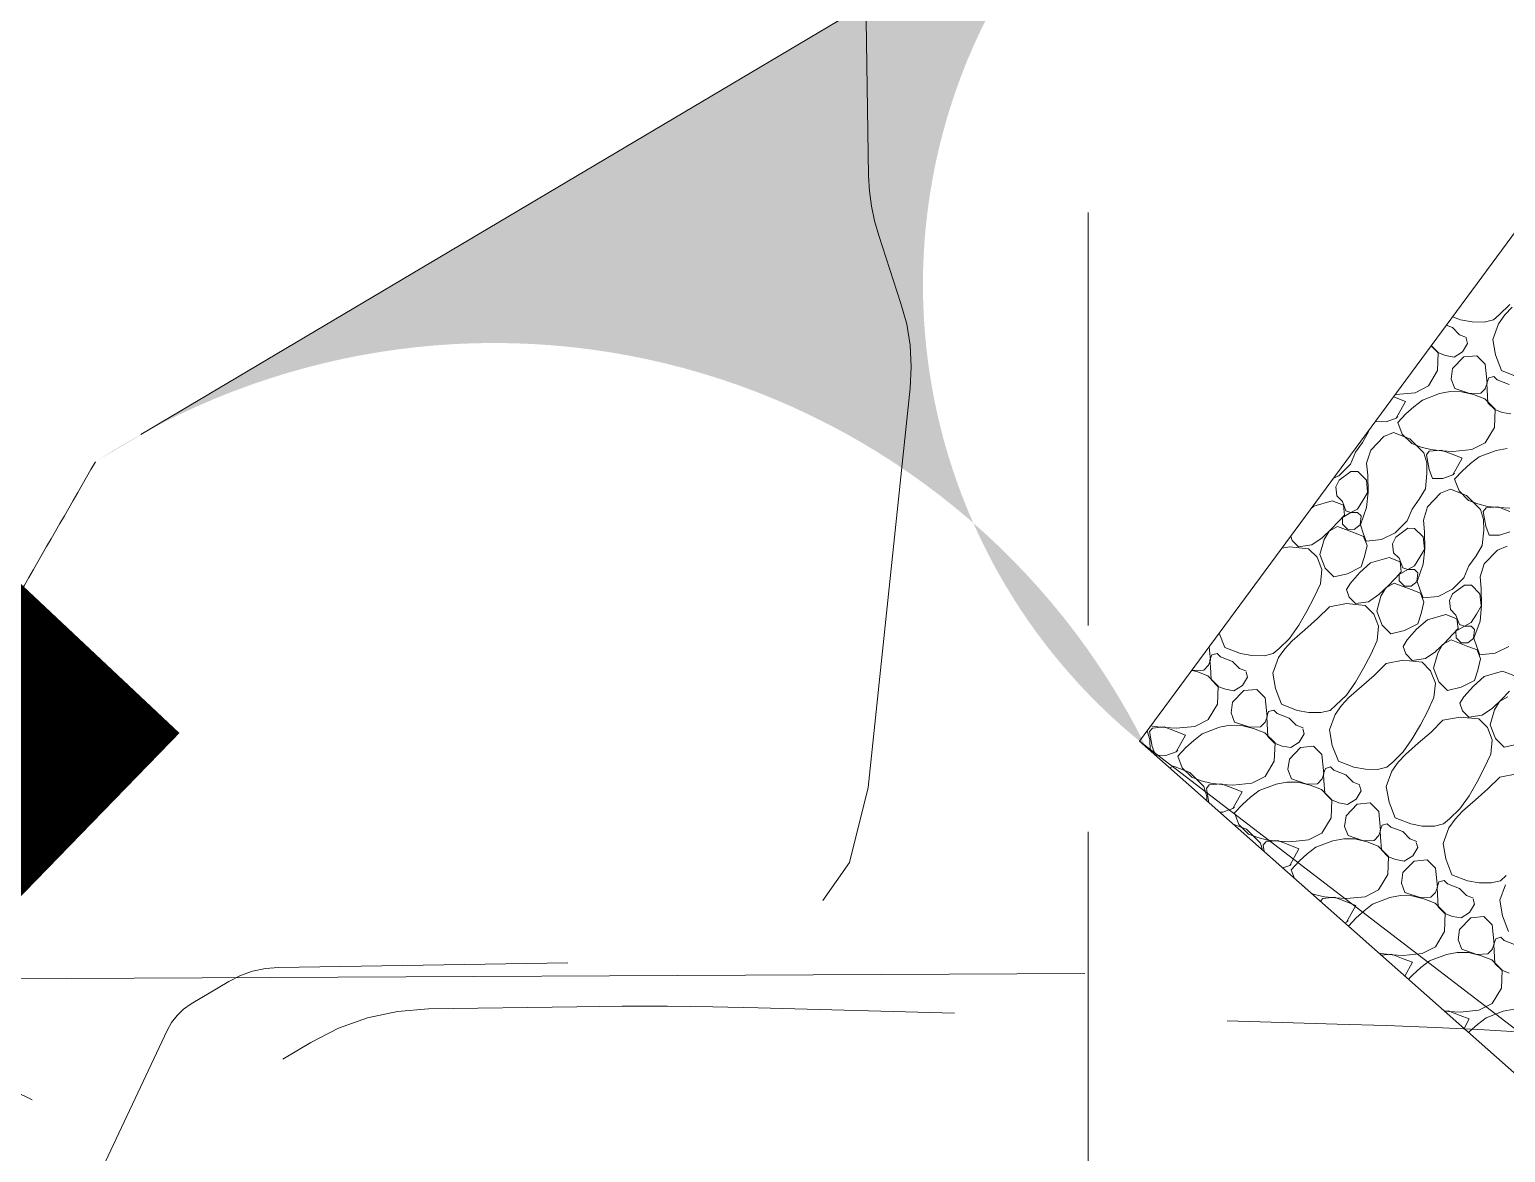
# Model space of a CAD drawing. Header units: feet. Extents: x 47819 to 50150, y 49272 to 50730.
# Drawn here: x 49363.18 to 49392.69, y 50487.07 to 50509.52 of the extents above; entities that cross this region are included whole.
import ezdxf

# ---------------------------------------------------------------- set-up
doc = ezdxf.new("R2010")
doc.units = ezdxf.units.FT
doc.header["$MEASUREMENT"] = 0
for name, pattern in [('DGN Style 3', [19.099317, 13.64237, -5.456948]), ('HIDDEN', [0.375, 0.25, -0.125]), ('R W Line', [250, 200, -10, 10, -10, 10, -10])]:
    doc.linetypes.add(name, pattern=pattern)
doc.layers.add('GRID', color=254, linetype='HIDDEN')
doc.layers.add('SILT FENCE', color=200, linetype='Continuous')
for name, color, linetype, lineweight in [('Level 13', 1, 'Continuous', 0), ('Level 21', 1, 'Continuous', 0), ('Level 22', 1, 'Continuous', 0), ('Level 30', 1, 'Continuous', 0), ('Level 4', 1, 'Continuous', 0)]:
    doc.layers.add(name, color=color, linetype=linetype, lineweight=lineweight)

msp = doc.modelspace()

# ---------------------------------------------------------------- hatches: boundary and pattern name
at = {"layer": 'Level 30', "linetype": 'Continuous', "lineweight": 0}
for points in [[(49417.717, 50518.324, 0.448698), (49406.754, 50499.248, 0.448688), (49388.759, 50514.462), (49392.728, 50515.525), (49396.139, 50515.86), (49402.065, 50516.028), (49403.743, 50515.86), (49410.396, 50516.476), (49414.645, 50517.315)], [(49384.51, 50512.763, 0.448705), (49385.491, 50495.2, 0.448688), (49364.499, 50500.877)]]:
    msp.add_hatch(color=5, dxfattribs=at).paths.add_polyline_path(points)

# ---------------------------------------------------------------- linework, layer by layer
at = {"layer": 'GRID', "color": 252, "linetype": 'HIDDEN', "lineweight": 0, "ltscale": 33}
msp.add_line((49384.342, 50691.483), (49384.342, 49418.723), dxfattribs=at)
at = {"layer": 'Level 13', "color": 7, "linetype": 'Continuous', "lineweight": 0}
for radius, end in [(1453.5, 279.066818), (1454, 279.066565)]:
    msp.add_arc((49377.126, 51925.636), radius, 270.285703, end, dxfattribs=at)
at = {"layer": 'Level 21', "color": 35, "linetype": 'DGN Style 3', "lineweight": 0, "flags": 128}
msp.add_lwpolyline([(49319.523, 50481.108), (49320.845, 50481.092), (49322.223, 50481.089), (49323.601, 50481.1), (49349.371, 50481.431), (49350.021, 50481.528), (49350.379, 50481.798), (49350.447, 50482.242), (49350.223, 50482.86), (49349.016, 50485.16), (49348.758, 50485.653), (49348.502, 50486.148), (49348.248, 50486.643), (49347.996, 50487.139), (49347.165, 50488.783), (49347.009, 50489.14), (49346.9, 50489.509), (49346.835, 50489.887), (49346.817, 50490.277), (49346.902, 50498.509), (49347.082, 50499.904), (49347.584, 50500.563), (49348.408, 50500.485), (49349.555, 50499.669), (49360.38, 50489.874), (49360.799, 50489.52), (49361.24, 50489.197), (49361.701, 50488.905), (49362.184, 50488.645), (49363.796, 50487.845), (49364.078, 50487.651), (49364.232, 50487.413), (49364.259, 50487.13), (49364.158, 50486.804), (49363.412, 50485.22), (49363.396, 50485.177), (49363.387, 50485.133), (49363.386, 50485.088), (49363.393, 50485.042), (49363.428, 50484.891), (49363.436, 50484.86), (49363.448, 50484.829), (49363.462, 50484.799), (49363.478, 50484.771), (49365.544, 50481.527), (49365.692, 50481.327), (49365.865, 50481.156), (49366.063, 50481.014), (49366.285, 50480.901), (49367.049, 50480.578), (49367.215, 50480.517), (49367.384, 50480.47), (49367.556, 50480.438), (49367.732, 50480.42), (49381.884, 50479.628), (49383.734, 50479.557), (49385.583, 50479.553), (49387.431, 50479.616), (49389.278, 50479.744), (49396.547, 50480.381), (49397.213, 50480.469), (49397.863, 50480.616), (49398.497, 50480.822), (49399.115, 50481.085), (49401.331, 50482.151), (49401.642, 50482.258), (49401.947, 50482.278), (49402.244, 50482.21), (49402.534, 50482.054), (49403.471, 50481.4), (49403.677, 50481.277), (49403.894, 50481.187), (49404.122, 50481.131), (49404.361, 50481.108), (49405.341, 50481.083), (49405.551, 50481.078), (49405.761, 50481.074), (49405.971, 50481.071), (49406.181, 50481.069), (49408.248, 50481.055), (49408.69, 50481.052), (49409.133, 50481.048), (49409.576, 50481.044), (49410.019, 50481.039), (49419.801, 50480.928), (49420.024, 50480.943), (49420.236, 50480.992), (49420.438, 50481.076), (49420.628, 50481.194), (49421.302, 50481.687), (49421.398, 50481.752), (49421.498, 50481.812), (49421.602, 50481.864), (49421.709, 50481.91), (49422.065, 50482.048), (49422.124, 50482.068), (49422.147, 50482.067), (49422.135, 50482.047), (49422.088, 50482.007), (49421.822, 50481.8), (49421.771, 50481.753), (49421.734, 50481.698), (49421.709, 50481.636), (49421.698, 50481.568), (49421.638, 50480.622), (49421.651, 50480.449), (49421.718, 50480.334), (49421.839, 50480.279), (49422.012, 50480.282), (49427.703, 50481.199), (49427.782, 50481.205), (49427.857, 50481.196), (49427.929, 50481.172), (49427.998, 50481.133), (49428.217, 50480.982), (49428.265, 50480.954), (49428.315, 50480.935), (49428.368, 50480.925), (49428.424, 50480.923), (49435.925, 50481.319), (49436.853, 50481.408), (49437.763, 50481.577), (49438.654, 50481.825), (49439.527, 50482.153), (49443.227, 50483.73), (49443.38, 50483.771), (49443.512, 50483.754), (49443.621, 50483.679), (49443.709, 50483.546), (49443.958, 50483.017), (49444.02, 50482.923), (49444.098, 50482.868), (49444.192, 50482.851), (49444.302, 50482.872), (49446.992, 50483.804), (49447.573, 50483.98), (49448.162, 50484.111), (49448.759, 50484.195), (49449.365, 50484.234), (49452.291, 50484.307), (49452.917, 50484.327), (49453.543, 50484.357), (49454.169, 50484.396), (49454.794, 50484.444), (49459.185, 50484.813), (49459.797, 50484.874), (49460.407, 50484.951), (49461.015, 50485.046), (49461.62, 50485.159), (49463.593, 50485.555), (49464.013, 50485.65), (49464.427, 50485.764), (49464.835, 50485.899), (49465.236, 50486.053), (49467.444, 50486.963), (49467.819, 50487.184), (49467.997, 50487.458), (49467.979, 50487.784), (49467.764, 50488.163), (49466.233, 50490.144), (49466.144, 50490.24), (49466.042, 50490.313), (49465.927, 50490.365), (49465.799, 50490.394), (49465.361, 50490.452), (49465.288, 50490.471), (49465.256, 50490.502), (49465.265, 50490.546), (49465.315, 50490.603), (49477.59, 50501.508), (49478.383, 50502.241), (49479.147, 50503.004), (49479.88, 50503.795), (49480.582, 50504.616), (49482.828, 50507.345), (49483.339, 50507.826), (49483.908, 50508.099), (49484.536, 50508.163), (49485.222, 50508.02), (49498.878, 50503.296), (49499.558, 50503.125), (49500.232, 50503.086), (49500.901, 50503.179), (49501.565, 50503.402), (49503.726, 50504.347), (49504.194, 50504.528), (49504.673, 50504.663), (49505.162, 50504.754), (49505.662, 50504.8), (49528.109, 50505.854), (49529.05, 50506.034), (49529.704, 50506.473), (49530.069, 50507.17), (49530.145, 50508.126), (49529.924, 50511.67), (49529.901, 50512.428), (49529.926, 50513.183), (49530.001, 50513.934), (49530.125, 50514.682), (49530.631, 50517.237), (49530.709, 50517.784), (49530.727, 50518.33), (49530.685, 50518.874), (49530.583, 50519.417), (49529.632, 50523.319), (49529.416, 50524.151), (49529.173, 50524.975), (49528.905, 50525.791), (49528.61, 50526.599), (49523.154, 50540.878)], dxfattribs=at)
at = {"layer": 'Level 22', "color": 35, "linetype": 'DGN Style 3', "lineweight": 0, "flags": 128}
for points in [[(49380.157, 50505.4), (49380.603, 50504.045), (49380.717, 50503.628), (49380.786, 50503.206), (49380.808, 50502.779), (49380.786, 50502.348), (49379.946, 50494.368), (49379.574, 50492.869), (49378.817, 50491.79), (49377.675, 50491.132), (49376.148, 50490.895), (49368.158, 50490.773), (49367.896, 50490.752), (49367.642, 50490.698), (49367.398, 50490.611), (49367.164, 50490.49), (49366.413, 50490.042), (49366.262, 50489.936), (49366.132, 50489.813), (49366.021, 50489.671), (49365.931, 50489.51), (49364.399, 50486.259), (49364.336, 50486.093), (49364.303, 50485.924), (49364.3, 50485.751), (49364.326, 50485.576), (49364.458, 50484.998), (49364.492, 50484.876), (49364.535, 50484.758), (49364.588, 50484.645), (49364.652, 50484.536), (49365.357, 50483.428), (49365.522, 50483.206), (49365.714, 50483.017), (49365.933, 50482.859), (49366.179, 50482.734), (49368.07, 50481.935), (49368.48, 50481.782), (49368.898, 50481.666), (49369.325, 50481.586), (49369.76, 50481.543), (49375.55, 50481.219), (49376.79, 50481.172), (49378.029, 50481.169), (49379.268, 50481.211), (49380.506, 50481.297), (49398.814, 50482.901), (49399.041, 50482.931), (49399.262, 50482.981), (49399.477, 50483.051), (49399.687, 50483.14), (49400.364, 50483.466), (49400.508, 50483.516), (49400.648, 50483.525), (49400.785, 50483.493), (49400.919, 50483.421), (49403.161, 50481.857), (49403.574, 50481.609), (49404.01, 50481.429), (49404.468, 50481.316), (49404.948, 50481.27), (49406.551, 50481.229), (49406.895, 50481.221), (49407.239, 50481.215), (49407.582, 50481.21), (49407.926, 50481.207), (49411.535, 50481.182), (49412.308, 50481.176), (49413.082, 50481.169), (49413.855, 50481.162), (49414.628, 50481.154), (49419.372, 50481.1), (49419.76, 50481.126), (49420.129, 50481.211), (49420.478, 50481.356), (49420.809, 50481.561), (49421.978, 50482.416), (49422.145, 50482.53), (49422.318, 50482.633), (49422.498, 50482.723), (49422.684, 50482.803), (49423.302, 50483.043), (49423.403, 50483.077), (49423.444, 50483.077), (49423.424, 50483.041), (49423.342, 50482.972), (49422.88, 50482.613), (49422.792, 50482.531), (49422.727, 50482.436), (49422.685, 50482.329), (49422.666, 50482.21), (49422.634, 50481.717), (49422.641, 50481.627), (49422.676, 50481.567), (49422.739, 50481.538), (49422.829, 50481.54), (49430.765, 50482.82), (49431.001, 50482.862), (49431.236, 50482.912), (49431.469, 50482.971), (49431.7, 50483.037), (49432.451, 50483.266), (49432.61, 50483.32), (49432.764, 50483.383), (49432.915, 50483.455), (49433.062, 50483.537), (49438.867, 50487.002), (49439.214, 50487.201), (49439.567, 50487.388), (49439.926, 50487.563), (49440.291, 50487.726), (49441.493, 50488.238), (49441.734, 50488.303), (49441.94, 50488.276), (49442.111, 50488.159), (49442.248, 50487.951), (49442.823, 50486.731), (49442.965, 50486.513), (49443.145, 50486.385), (49443.362, 50486.347), (49443.616, 50486.397), (49446.944, 50487.549), (49447.379, 50487.669), (49447.818, 50487.728), (49448.261, 50487.727), (49448.708, 50487.665), (49450.175, 50487.365), (49450.433, 50487.345), (49450.578, 50487.414), (49450.611, 50487.572), (49450.532, 50487.818), (49449.85, 50489.28), (49449.679, 50489.557), (49449.458, 50489.763), (49449.188, 50489.896), (49448.868, 50489.958), (49446.054, 50490.166), (49445.598, 50490.232), (49445.433, 50490.341), (49445.56, 50490.492), (49445.979, 50490.686), (49451.465, 50492.776), (49452.595, 50493.288), (49453.633, 50493.929), (49454.581, 50494.698), (49455.436, 50495.596), (49461.779, 50503.13), (49462.38, 50504.096), (49462.5, 50504.995), (49462.139, 50505.828), (49461.296, 50506.593), (49457.759, 50508.984), (49457.078, 50509.545), (49456.551, 50510.204), (49456.179, 50510.961), (49455.96, 50511.816), (49455.406, 50515.356), (49455.369, 50516.089), (49455.497, 50516.768), (49455.789, 50517.395), (49456.245, 50517.97), (49463.167, 50525.017), (49463.401, 50525.261), (49463.628, 50525.511), (49463.85, 50525.767), (49464.065, 50526.028), (49464.757, 50526.891), (49464.88, 50527.081), (49464.951, 50527.283), (49464.971, 50527.496), (49464.94, 50527.72), (49464.066, 50531.247), (49463.995, 50531.939), (49464.154, 50532.505), (49464.545, 50532.943), (49465.168, 50533.255), (49470.299, 50534.981), (49471.347, 50535.422), (49472.289, 50536.005), (49473.127, 50536.731), (49473.859, 50537.6), (49478.833, 50544.472), (49479.95, 50545.895), (49481.167, 50547.217), (49482.484, 50548.439), (49483.903, 50549.561), (49496.291, 50558.598), (49496.355, 50558.645), (49496.419, 50558.693), (49496.482, 50558.742), (49496.545, 50558.791), (49496.767, 50558.968), (49496.802, 50558.995), (49496.838, 50559.02), (49496.874, 50559.044), (49496.912, 50559.066), (49497.036, 50559.137), (49497.062, 50559.152), (49497.089, 50559.167), (49497.116, 50559.182), (49497.143, 50559.197), (49511.718, 50567.207), (49512.467, 50567.564), (49513.242, 50567.825), (49514.043, 50567.991), (49514.869, 50568.062), (49517.612, 50568.138), (49518.2, 50568.155), (49518.788, 50568.173), (49519.375, 50568.193), (49519.963, 50568.215), (49537.855, 50568.897), (49539.674, 50569.229), (49540.94, 50570.064), (49541.652, 50571.403), (49541.811, 50573.245), (49541.425, 50580.087), (49541.169, 50581.38), (49540.568, 50582.329), (49539.621, 50582.932), (49538.328, 50583.191), (49509.482, 50584.886), (49508.265, 50584.805), (49507.238, 50584.407), (49506.399, 50583.692), (49505.75, 50582.66), (49503.937, 50578.772), (49503.491, 50578.088), (49502.931, 50577.703), (49502.257, 50577.616), (49501.469, 50577.828), (49496.117, 50580.112), (49494.968, 50580.483), (49493.817, 50580.617), (49492.663, 50580.513), (49491.505, 50580.171), (49485.024, 50577.598), (49485, 50577.588), (49484.976, 50577.579), (49484.952, 50577.57), (49484.928, 50577.56), (49484.85, 50577.53), (49484.834, 50577.523), (49484.82, 50577.513), (49484.808, 50577.501), (49484.798, 50577.487), (49483.668, 50575.568), (49483.478, 50575.153), (49483.39, 50574.728), (49483.405, 50574.295), (49483.522, 50573.854), (49487.771, 50562.643), (49488.209, 50560.674), (49487.891, 50559.081), (49486.816, 50557.862), (49484.984, 50557.019), (49477.763, 50554.877), (49476.277, 50554.322), (49474.914, 50553.577), (49473.675, 50552.642), (49472.558, 50551.515), (49467.168, 50545.274), (49466.323, 50544.238), (49465.541, 50543.158), (49464.822, 50542.036), (49464.165, 50540.872), (49461.374, 50535.574), (49461.312, 50535.454), (49461.25, 50535.335), (49461.189, 50535.215), (49461.129, 50535.095), (49460.933, 50534.701), (49460.89, 50534.617), (49460.846, 50534.534), (49460.801, 50534.451), (49460.755, 50534.369), (49454.511, 50523.481), (49454.247, 50522.998), (49454.004, 50522.504), (49453.782, 50522.001), (49453.58, 50521.489), (49452.957, 50519.798), (49452.83, 50519.433), (49452.716, 50519.066), (49452.614, 50518.694), (49452.525, 50518.319), (49450.924, 50511.028), (49450.872, 50510.802), (49450.817, 50510.577), (49450.758, 50510.353), (49450.696, 50510.13), (49450.486, 50509.403), (49450.436, 50509.249), (49450.377, 50509.099), (49450.309, 50508.954), (49450.231, 50508.812), (49446.553, 50502.574), (49446.455, 50502.434), (49446.34, 50502.314), (49446.208, 50502.213), (49446.057, 50502.133), (49445.537, 50501.902), (49445.428, 50501.849), (49445.323, 50501.789), (49445.223, 50501.721), (49445.128, 50501.646), (49444.518, 50501.132), (49444.389, 50501.02), (49444.261, 50500.907), (49444.136, 50500.791), (49444.012, 50500.672), (49440.656, 50497.392), (49439.924, 50496.706), (49439.165, 50496.051), (49438.379, 50495.429), (49437.567, 50494.838), (49432.949, 50491.626), (49432.922, 50491.608), (49432.894, 50491.589), (49432.867, 50491.57), (49432.839, 50491.552), (49432.747, 50491.492), (49432.727, 50491.481), (49432.706, 50491.472), (49432.685, 50491.466), (49432.662, 50491.463), (49432.128, 50491.415), (49432.013, 50491.409), (49431.9, 50491.41), (49431.786, 50491.42), (49431.673, 50491.437), (49419.736, 50493.694), (49418.61, 50493.884), (49417.478, 50494.027), (49416.342, 50494.123), (49415.201, 50494.174), (49410.189, 50494.294), (49410.037, 50494.316), (49409.908, 50494.372), (49409.801, 50494.464), (49409.716, 50494.592), (49409.475, 50495.065), (49409.424, 50495.167), (49409.376, 50495.27), (49409.329, 50495.374), (49409.285, 50495.478), (49407.635, 50499.501), (49407.244, 50500.34), (49406.781, 50501.13), (49406.244, 50501.873), (49405.634, 50502.568), (49404.115, 50504.144)], [(49397.262, 50513.938), (49395.577, 50516.711), (49394.777, 50517.682), (49393.906, 50518.082), (49392.963, 50517.909), (49391.948, 50517.165), (49388.517, 50513.8), (49387.753, 50513.215), (49386.933, 50512.902), (49386.056, 50512.862), (49385.123, 50513.094), (49381.411, 50514.515), (49380.717, 50514.675), (49380.225, 50514.546), (49379.935, 50514.128), (49379.847, 50513.421), (49379.956, 50506.591), (49379.972, 50506.288), (49380.011, 50505.988), (49380.073, 50505.692), (49380.157, 50505.4)], [(49450.562, 50507.022), (49450.081, 50504.906), (49450.048, 50504.763), (49450.013, 50504.622), (49449.976, 50504.48), (49449.937, 50504.339), (49449.807, 50503.88), (49449.775, 50503.784), (49449.734, 50503.692), (49449.684, 50503.605), (49449.625, 50503.522), (49448.75, 50502.398), (49448.559, 50502.16), (49448.36, 50501.929), (49448.154, 50501.705), (49447.941, 50501.487), (49446.797, 50500.359), (49446.546, 50500.124), (49446.283, 50499.905), (49446.009, 50499.7), (49445.723, 50499.51), (49440.375, 50496.171), (49439.793, 50495.802), (49439.215, 50495.426), (49438.642, 50495.043), (49438.074, 50494.653), (49436.226, 50493.368), (49435.828, 50493.093), (49435.429, 50492.822), (49435.029, 50492.554), (49434.626, 50492.289), (49431.957, 50490.544), (49431.372, 50490.21), (49430.759, 50489.953), (49430.12, 50489.775), (49429.453, 50489.676), (49425.152, 50489.293), (49424.232, 50489.198), (49423.315, 50489.079), (49422.402, 50488.936), (49421.493, 50488.767), (49416.626, 50487.799), (49416.599, 50487.793), (49416.572, 50487.787), (49416.545, 50487.78), (49416.518, 50487.773), (49416.431, 50487.747), (49416.412, 50487.743), (49416.393, 50487.739), (49416.374, 50487.737), (49416.355, 50487.736), (49416.283, 50487.735), (49416.267, 50487.735), (49416.252, 50487.735), (49416.237, 50487.736), (49416.221, 50487.738), (49415.946, 50487.778), (49415.887, 50487.786), (49415.828, 50487.792), (49415.768, 50487.797), (49415.709, 50487.801), (49402.452, 50488.539), (49401.99, 50488.572), (49401.53, 50488.62), (49401.071, 50488.681), (49400.614, 50488.758), (49399.125, 50489.03), (49398.805, 50489.083), (49398.485, 50489.127), (49398.162, 50489.161), (49397.839, 50489.186), (49393.253, 50489.466), (49392.27, 50489.522), (49391.287, 50489.57), (49390.304, 50489.609), (49389.32, 50489.641), (49377.746, 50489.965), (49376.84, 50489.986), (49375.934, 50489.996), (49375.028, 50489.997), (49374.121, 50489.988), (49371.16, 50489.943), (49370.537, 50489.893), (49369.936, 50489.765), (49369.358, 50489.558), (49368.802, 50489.272), (49365.481, 50487.289), (49365.416, 50487.244), (49365.361, 50487.191), (49365.314, 50487.131), (49365.275, 50487.062), (49365.164, 50486.827), (49365.145, 50486.775), (49365.135, 50486.723), (49365.134, 50486.671), (49365.142, 50486.617)]]:
    msp.add_lwpolyline(points, dxfattribs=at)
at = {"layer": 'Level 30', "color": 5, "linetype": 'Continuous', "lineweight": 0}
for p, q in [((49365.41, 50501.422), (49382.746, 50511.71)), ((49384.281, 50490.653), (49085.183, 50489.162))]:
    msp.add_line(p, q, dxfattribs=at)
at = {"layer": 'Level 30', "color": 1, "linetype": 'Continuous', "lineweight": 0}
for p, q in [((49394.181, 50507.24), (49385.373, 50495.295)), ((49392.771, 50504.019), (49392.562, 50503.818)), ((49391.788, 50503.714), (49391.627, 50503.776)), ((49392.018, 50503.673), (49391.788, 50503.714)), ((49392.446, 50503.714), (49392.262, 50503.67)), ((49392.562, 50503.817), (49392.446, 50503.714)), ((49392.547, 50503.634), (49392.673, 50503.813)), ((49392.673, 50503.813), (49392.82, 50503.969)), ((49391.503, 50503.608), (49391.628, 50503.56)), ((49391.628, 50503.56), (49391.771, 50503.416)), ((49391.771, 50503.416), (49391.908, 50503.364)), ((49392.262, 50503.67), (49392.018, 50503.673)), ((49392.433, 50503.325), (49392.547, 50503.634)), ((49391.203, 50503.195), (49391.202, 50503.2)), ((49391.338, 50503.06), (49391.203, 50503.195)), ((49391.204, 50503.203), (49391.344, 50503.064)), ((49391.93, 50503.243), (49391.829, 50503.077)), ((49391.9, 50503.346), (49391.93, 50503.243)), ((49392.489, 50503.014), (49392.433, 50503.325)), ((49391.344, 50503.064), (49391.33, 50502.702)), ((49391.489, 50503.001), (49391.338, 50503.06)), ((49391.659, 50502.971), (49391.489, 50503.001)), ((49391.631, 50502.741), (49391.855, 50502.973)), ((49391.829, 50503.077), (49391.659, 50502.971)), ((49391.855, 50502.973), (49392.115, 50502.999)), ((49392.115, 50502.999), (49392.283, 50502.831)), ((49392.283, 50502.831), (49392.322, 50502.448)), ((49392.61, 50502.7), (49392.489, 50503.014)), ((49391.33, 50502.702), (49391.146, 50502.395)), ((49391.602, 50502.53), (49391.631, 50502.741)), ((49391.672, 50502.346), (49391.602, 50502.53)), ((49392.314, 50502.448), (49392.352, 50502.554)), ((49392.352, 50502.554), (49392.455, 50502.584)), ((49392.455, 50502.584), (49392.521, 50502.518)), ((49392.521, 50502.518), (49392.762, 50502.425)), ((49392.923, 50502.579), (49392.61, 50502.7)), ((49390.503, 50502.222), (49390.482, 50502.223)), ((49390.879, 50502.259), (49390.503, 50502.222)), ((49391.147, 50502.395), (49390.879, 50502.259)), ((49391.026, 50502.112), (49391.368, 50502.241)), ((49391.368, 50502.241), (49391.583, 50502.282)), ((49391.583, 50502.282), (49391.808, 50502.279)), ((49391.977, 50502.241), (49391.672, 50502.346)), ((49391.808, 50502.279), (49392.051, 50502.22)), ((49392.193, 50502.25), (49391.977, 50502.241)), ((49392.051, 50502.22), (49392.274, 50502.134)), ((49392.285, 50502.345), (49392.193, 50502.25)), ((49392.322, 50502.448), (49392.284, 50502.345)), ((49392.322, 50502.314), (49392.314, 50502.448)), ((49392.337, 50502.06), (49392.322, 50502.314)), ((49390.448, 50502.178), (49390.504, 50502.157)), ((49390.688, 50502.086), (49390.503, 50501.752)), ((49390.504, 50502.157), (49390.688, 50502.086)), ((49390.694, 50501.836), (49390.855, 50501.979)), ((49390.855, 50501.979), (49391.026, 50502.112)), ((49392.274, 50502.134), (49392.479, 50501.929)), ((49392.472, 50501.925), (49392.337, 50502.06)), ((49392.479, 50501.929), (49392.465, 50501.567)), ((49392.623, 50501.866), (49392.472, 50501.925)), ((49390.093, 50501.682), (49390.089, 50501.691)), ((49390.299, 50501.679), (49390.093, 50501.682)), ((49390.503, 50501.751), (49390.299, 50501.679)), ((49390.503, 50501.752), (49390.535, 50501.783)), ((49390.535, 50501.663), (49390.694, 50501.836)), ((49390.624, 50501.433), (49390.535, 50501.663)), ((49392.794, 50501.836), (49392.623, 50501.866)), ((49389.952, 50501.476), (49389.828, 50501.267)), ((49389.956, 50501.51), (49389.952, 50501.476)), ((49389.994, 50501.11), (49390.256, 50501.383)), ((49390.256, 50501.383), (49390.45, 50501.465)), ((49390.45, 50501.465), (49390.775, 50501.339)), ((49390.814, 50501.242), (49390.624, 50501.433)), ((49390.775, 50501.339), (49391.055, 50501.059)), ((49392.465, 50501.567), (49392.281, 50501.26)), ((49389.686, 50501.069), (49389.587, 50500.831)), ((49389.828, 50501.267), (49389.686, 50501.069)), ((49389.91, 50500.85), (49389.994, 50501.11)), ((49391, 50501.171), (49390.814, 50501.242)), ((49391.196, 50501.123), (49391, 50501.171)), ((49391.055, 50501.059), (49391.114, 50500.86)), ((49391.106, 50501.02), (49391.164, 50501.09)), ((49391.164, 50501.09), (49391.401, 50501.113)), ((49391.417, 50501.1), (49391.196, 50501.123)), ((49391.401, 50501.113), (49391.639, 50501.022)), ((49391.638, 50501.087), (49391.417, 50501.1)), ((49392.013, 50501.124), (49391.638, 50501.087)), ((49391.639, 50501.022), (49391.823, 50500.951)), ((49392.281, 50501.26), (49392.013, 50501.124)), ((49392.161, 50500.977), (49392.503, 50501.106)), ((49392.503, 50501.106), (49392.718, 50501.147)), ((49389.587, 50500.831), (49389.349, 50500.593)), ((49389.935, 50500.613), (49389.91, 50500.85)), ((49391.159, 50500.726), (49391.106, 50501.02)), ((49391.114, 50500.86), (49391.117, 50500.645)), ((49391.823, 50500.951), (49391.637, 50500.617)), ((49391.829, 50500.701), (49391.99, 50500.845)), ((49391.99, 50500.845), (49392.161, 50500.977)), ((49389.347, 50500.595), (49389.242, 50500.542)), ((49389.296, 50500.377), (49389.362, 50500.51)), ((49389.362, 50500.51), (49389.598, 50500.683)), ((49389.598, 50500.683), (49389.736, 50500.682)), ((49389.736, 50500.682), (49389.906, 50500.511)), ((49389.906, 50500.511), (49389.931, 50500.273)), ((49389.939, 50500.273), (49389.935, 50500.613)), ((49391.117, 50500.645), (49391.087, 50500.341)), ((49391.228, 50500.547), (49391.159, 50500.726)), ((49391.433, 50500.544), (49391.228, 50500.547)), ((49391.638, 50500.616), (49391.433, 50500.544)), ((49391.637, 50500.617), (49391.67, 50500.648)), ((49391.67, 50500.528), (49391.829, 50500.701)), ((49391.758, 50500.298), (49391.67, 50500.528)), ((49389.315, 50500.196), (49389.296, 50500.377)), ((49389.426, 50500.085), (49389.315, 50500.196)), ((49389.937, 50500.273), (49389.838, 50500.104)), ((49389.908, 50499.965), (49389.939, 50500.273)), ((49391.087, 50500.341), (49390.963, 50500.132)), ((49391.129, 50499.975), (49391.391, 50500.248)), ((49391.391, 50500.248), (49391.585, 50500.33)), ((49391.585, 50500.33), (49391.91, 50500.204)), ((49391.949, 50500.108), (49391.758, 50500.298)), ((49391.91, 50500.204), (49392.19, 50499.924)), ((49388.798, 50499.94), (49388.855, 50499.991)), ((49388.855, 50499.991), (49389.225, 50500.099)), ((49389.225, 50500.099), (49389.447, 50500.013)), ((49389.499, 50499.897), (49389.426, 50500.085)), ((49389.427, 50499.764), (49389.598, 50499.864)), ((49389.447, 50500.013), (49389.468, 50499.813)), ((49389.598, 50499.863), (49389.499, 50499.897)), ((49389.732, 50499.934), (49389.598, 50499.863)), ((49389.598, 50499.864), (49389.732, 50499.862)), ((49389.838, 50500.104), (49389.732, 50499.934)), ((49389.732, 50499.862), (49389.799, 50499.795)), ((49389.787, 50499.62), (49389.908, 50499.965)), ((49390.821, 50499.934), (49390.722, 50499.696)), ((49390.963, 50500.132), (49390.821, 50499.934)), ((49391.045, 50499.715), (49391.129, 50499.975)), ((49392.135, 50500.036), (49391.949, 50500.108)), ((49392.331, 50499.988), (49392.135, 50500.036)), ((49392.19, 50499.924), (49392.249, 50499.725)), ((49392.241, 50499.886), (49392.299, 50499.955)), ((49392.294, 50499.591), (49392.241, 50499.886)), ((49392.299, 50499.955), (49392.536, 50499.979)), ((49392.552, 50499.966), (49392.331, 50499.988)), ((49392.536, 50499.979), (49392.774, 50499.887)), ((49392.773, 50499.952), (49392.552, 50499.966)), ((49389.162, 50499.495), (49389.329, 50499.588)), ((49389.361, 50499.697), (49389.195, 50499.524)), ((49389.329, 50499.588), (49389.666, 50499.458)), ((49389.468, 50499.813), (49389.361, 50499.697)), ((49389.429, 50499.631), (49389.427, 50499.764)), ((49389.531, 50499.529), (49389.429, 50499.631)), ((49389.785, 50499.619), (49389.665, 50499.527)), ((49389.799, 50499.795), (49389.782, 50499.62)), ((49389.852, 50499.429), (49389.787, 50499.62)), ((49390.722, 50499.696), (49390.484, 50499.458)), ((49390.496, 50499.375), (49390.733, 50499.549)), ((49390.733, 50499.549), (49390.871, 50499.547)), ((49390.871, 50499.547), (49391.041, 50499.376)), ((49391.069, 50499.478), (49391.045, 50499.715)), ((49392.249, 50499.725), (49392.252, 50499.51)), ((49392.363, 50499.412), (49392.294, 50499.591)), ((49388.424, 50499.307), (49388.395, 50499.393)), ((49388.552, 50499.179), (49388.424, 50499.307)), ((49389.022, 50499.358), (49388.817, 50499.216)), ((49388.979, 50499.026), (49389.063, 50499.325)), ((49389.195, 50499.524), (49389.022, 50499.358)), ((49389.063, 50499.325), (49389.162, 50499.495)), ((49389.665, 50499.527), (49389.531, 50499.529)), ((49389.666, 50499.458), (49389.851, 50499.386)), ((49389.851, 50499.386), (49389.92, 50499.208)), ((49389.905, 50499.292), (49389.852, 50499.429)), ((49390.21, 50499.322), (49389.905, 50499.292)), ((49390.482, 50499.46), (49390.21, 50499.322)), ((49390.431, 50499.242), (49390.496, 50499.375)), ((49391.041, 50499.376), (49391.066, 50499.138)), ((49391.074, 50499.138), (49391.069, 50499.478)), ((49392.252, 50499.51), (49392.222, 50499.206)), ((49392.568, 50499.409), (49392.363, 50499.412)), ((49392.773, 50499.481), (49392.568, 50499.409)), ((49388.216, 50499.151), (49388.375, 50499.181)), ((49388.375, 50499.181), (49388.749, 50499.142)), ((49388.817, 50499.216), (49388.552, 50499.179)), ((49388.749, 50499.142), (49388.921, 50498.971)), ((49388.921, 50498.971), (49389.015, 50498.726)), ((49389.085, 50498.75), (49388.979, 50499.026)), ((49389.866, 50498.984), (49389.8, 50498.778)), ((49389.92, 50499.208), (49389.866, 50498.984)), ((49389.99, 50498.856), (49390.36, 50498.964)), ((49390.36, 50498.964), (49390.582, 50498.878)), ((49390.45, 50499.061), (49390.431, 50499.242)), ((49390.561, 50498.95), (49390.45, 50499.061)), ((49390.973, 50498.969), (49390.867, 50498.799)), ((49391.072, 50499.138), (49390.973, 50498.969)), ((49391.043, 50498.83), (49391.074, 50499.138)), ((49392.098, 50498.997), (49391.956, 50498.799)), ((49392.222, 50499.206), (49392.098, 50498.997)), ((49392.264, 50498.84), (49392.526, 50499.113)), ((49392.526, 50499.113), (49392.72, 50499.195)), ((49389.015, 50498.726), (49388.987, 50498.438)), ((49389.258, 50498.577), (49389.085, 50498.75)), ((49389.8, 50498.778), (49389.531, 50498.642)), ((49389.587, 50498.453), (49389.776, 50498.667)), ((49389.776, 50498.667), (49389.99, 50498.856)), ((49390.603, 50498.679), (49390.496, 50498.562)), ((49390.633, 50498.762), (49390.561, 50498.95)), ((49390.562, 50498.629), (49390.733, 50498.729)), ((49390.582, 50498.878), (49390.603, 50498.679)), ((49390.733, 50498.728), (49390.633, 50498.762)), ((49390.867, 50498.799), (49390.733, 50498.728)), ((49390.733, 50498.729), (49390.867, 50498.727)), ((49390.867, 50498.727), (49390.934, 50498.66)), ((49390.922, 50498.485), (49391.043, 50498.83)), ((49391.956, 50498.799), (49391.856, 50498.561)), ((49392.18, 50498.58), (49392.264, 50498.84)), ((49388.987, 50498.438), (49388.858, 50498.16)), ((49389.531, 50498.642), (49389.258, 50498.577)), ((49389.507, 50498.324), (49389.587, 50498.453)), ((49390.33, 50498.389), (49390.157, 50498.223)), ((49390.296, 50498.36), (49390.464, 50498.453)), ((49390.496, 50498.562), (49390.33, 50498.389)), ((49390.464, 50498.453), (49390.801, 50498.323)), ((49390.564, 50498.496), (49390.562, 50498.629)), ((49390.666, 50498.394), (49390.564, 50498.496)), ((49390.8, 50498.392), (49390.666, 50498.394)), ((49390.92, 50498.484), (49390.8, 50498.392)), ((49390.934, 50498.66), (49390.917, 50498.485)), ((49390.987, 50498.294), (49390.922, 50498.485)), ((49391.856, 50498.561), (49391.619, 50498.323)), ((49391.631, 50498.24), (49391.868, 50498.414)), ((49391.868, 50498.414), (49392.006, 50498.412)), ((49392.006, 50498.412), (49392.176, 50498.241)), ((49392.204, 50498.343), (49392.18, 50498.58)), ((49388.858, 50498.16), (49388.715, 50497.89)), ((49389.559, 50498.172), (49389.507, 50498.324)), ((49389.687, 50498.044), (49389.559, 50498.172)), ((49389.951, 50498.082), (49389.687, 50498.044)), ((49390.157, 50498.223), (49389.951, 50498.082)), ((49390.114, 50497.891), (49390.198, 50498.19)), ((49390.198, 50498.19), (49390.296, 50498.36)), ((49390.801, 50498.323), (49390.986, 50498.251)), ((49390.986, 50498.251), (49391.055, 50498.073)), ((49391.04, 50498.157), (49390.987, 50498.294)), ((49391.055, 50498.073), (49391.001, 50497.849)), ((49391.344, 50498.188), (49391.04, 50498.157)), ((49391.617, 50498.325), (49391.344, 50498.188)), ((49391.566, 50498.107), (49391.631, 50498.24)), ((49391.585, 50497.926), (49391.566, 50498.107)), ((49392.176, 50498.241), (49392.201, 50498.003)), ((49392.209, 50498.003), (49392.204, 50498.343)), ((49388.715, 50497.89), (49388.556, 50497.61)), ((49388.931, 50497.745), (49389.167, 50497.982)), ((49389.167, 50497.982), (49389.51, 50498.046)), ((49389.51, 50498.046), (49389.884, 50498.007)), ((49389.884, 50498.007), (49390.055, 50497.836)), ((49390.055, 50497.836), (49390.15, 50497.591)), ((49390.22, 50497.615), (49390.114, 50497.891)), ((49391.001, 50497.849), (49390.935, 50497.643)), ((49391.125, 50497.721), (49391.495, 50497.829)), ((49391.495, 50497.829), (49391.717, 50497.743)), ((49391.696, 50497.815), (49391.585, 50497.926)), ((49391.768, 50497.627), (49391.696, 50497.815)), ((49392.108, 50497.834), (49392.002, 50497.664)), ((49392.207, 50498.004), (49392.108, 50497.834)), ((49392.178, 50497.695), (49392.209, 50498.003)), ((49388.556, 50497.61), (49388.371, 50497.349)), ((49388.421, 50497.3), (49388.676, 50497.522)), ((49388.676, 50497.522), (49388.931, 50497.745)), ((49390.15, 50497.591), (49390.122, 50497.304)), ((49390.393, 50497.442), (49390.22, 50497.615)), ((49390.666, 50497.507), (49390.393, 50497.442)), ((49390.934, 50497.643), (49390.666, 50497.507)), ((49390.722, 50497.318), (49390.911, 50497.532)), ((49390.911, 50497.532), (49391.125, 50497.721)), ((49391.738, 50497.544), (49391.631, 50497.427)), ((49391.697, 50497.494), (49391.868, 50497.594)), ((49391.699, 50497.361), (49391.697, 50497.494)), ((49391.717, 50497.743), (49391.738, 50497.544)), ((49391.868, 50497.593), (49391.768, 50497.627)), ((49392.002, 50497.664), (49391.868, 50497.593)), ((49391.868, 50497.594), (49392.002, 50497.592)), ((49392.002, 50497.592), (49392.069, 50497.525)), ((49392.069, 50497.525), (49392.051, 50497.35)), ((49392.056, 50497.35), (49392.178, 50497.695)), ((49387.076, 50497.165), (49386.965, 50497.453)), ((49388.371, 50497.349), (49388.162, 50497.148)), ((49388.273, 50497.143), (49388.421, 50497.3)), ((49390.122, 50497.304), (49389.993, 50497.025)), ((49390.641, 50497.189), (49390.722, 50497.318)), ((49390.694, 50497.037), (49390.641, 50497.189)), ((49391.465, 50497.254), (49391.291, 50497.088)), ((49391.333, 50497.055), (49391.431, 50497.225)), ((49391.431, 50497.225), (49391.599, 50497.318)), ((49391.631, 50497.427), (49391.465, 50497.254)), ((49391.599, 50497.318), (49391.935, 50497.188)), ((49391.801, 50497.259), (49391.699, 50497.361)), ((49391.935, 50497.257), (49391.801, 50497.259)), ((49392.055, 50497.35), (49391.935, 50497.257)), ((49391.935, 50497.188), (49392.121, 50497.117)), ((49392.122, 50497.16), (49392.056, 50497.35)), ((49392.752, 50497.19), (49392.479, 50497.053)), ((49386.788, 50496.914), (49386.75, 50496.811)), ((49386.761, 50497.177), (49386.788, 50496.914)), ((49386.78, 50496.913), (49386.817, 50497.019)), ((49386.788, 50496.779), (49386.78, 50496.913)), ((49386.817, 50497.019), (49386.921, 50497.05)), ((49386.921, 50497.05), (49386.987, 50496.983)), ((49386.987, 50496.983), (49387.228, 50496.89)), ((49387.388, 50497.045), (49387.076, 50497.165)), ((49387.618, 50497.004), (49387.388, 50497.045)), ((49387.863, 50497.001), (49387.618, 50497.004)), ((49388.046, 50497.044), (49387.863, 50497.001)), ((49388.034, 50496.656), (49388.148, 50496.964)), ((49388.163, 50497.148), (49388.046, 50497.044)), ((49388.148, 50496.964), (49388.273, 50497.143)), ((49389.993, 50497.025), (49389.85, 50496.755)), ((49390.302, 50496.847), (49390.645, 50496.911)), ((49390.645, 50496.911), (49391.019, 50496.873)), ((49390.822, 50496.909), (49390.694, 50497.037)), ((49391.086, 50496.947), (49390.822, 50496.909)), ((49391.292, 50497.088), (49391.086, 50496.947)), ((49391.249, 50496.756), (49391.333, 50497.055)), ((49392.121, 50497.117), (49392.19, 50496.938)), ((49392.175, 50497.023), (49392.122, 50497.16)), ((49392.19, 50496.938), (49392.136, 50496.714)), ((49392.479, 50497.053), (49392.175, 50497.023)), ((49386.416, 50496.71), (49386.516, 50496.685)), ((49386.443, 50496.707), (49386.42, 50496.715)), ((49386.658, 50496.715), (49386.443, 50496.707)), ((49386.516, 50496.685), (49386.739, 50496.599)), ((49386.75, 50496.811), (49386.658, 50496.715)), ((49386.739, 50496.599), (49386.945, 50496.394)), ((49386.803, 50496.525), (49386.788, 50496.779)), ((49387.228, 50496.89), (49387.371, 50496.747)), ((49387.371, 50496.747), (49387.508, 50496.694)), ((49387.5, 50496.676), (49387.531, 50496.573)), ((49388.089, 50496.345), (49388.034, 50496.656)), ((49389.85, 50496.755), (49389.69, 50496.475)), ((49389.81, 50496.387), (49390.065, 50496.61)), ((49390.065, 50496.61), (49390.302, 50496.847)), ((49391.019, 50496.873), (49391.19, 50496.701)), ((49391.19, 50496.701), (49391.285, 50496.456)), ((49391.355, 50496.48), (49391.249, 50496.756)), ((49392.136, 50496.714), (49392.07, 50496.508)), ((49392.26, 50496.586), (49392.629, 50496.694)), ((49392.629, 50496.694), (49392.852, 50496.608)), ((49386.938, 50496.39), (49386.803, 50496.525)), ((49386.945, 50496.394), (49386.93, 50496.032)), ((49387.089, 50496.332), (49386.938, 50496.39)), ((49387.26, 50496.301), (49387.089, 50496.332)), ((49387.232, 50496.071), (49387.456, 50496.304)), ((49387.429, 50496.408), (49387.26, 50496.301)), ((49387.531, 50496.573), (49387.429, 50496.408)), ((49387.456, 50496.304), (49387.715, 50496.329)), ((49387.715, 50496.329), (49387.883, 50496.161)), ((49388.211, 50496.031), (49388.089, 50496.345)), ((49389.69, 50496.475), (49389.506, 50496.215)), ((49389.556, 50496.165), (49389.81, 50496.387)), ((49391.285, 50496.456), (49391.256, 50496.169)), ((49391.528, 50496.307), (49391.355, 50496.48)), ((49391.801, 50496.372), (49391.528, 50496.307)), ((49392.069, 50496.508), (49391.801, 50496.372)), ((49391.857, 50496.183), (49392.046, 50496.397)), ((49392.046, 50496.397), (49392.26, 50496.586)), ((49386.93, 50496.032), (49386.746, 50495.726)), ((49387.202, 50495.861), (49387.232, 50496.071)), ((49387.883, 50496.161), (49387.923, 50495.779)), ((49388.523, 50495.91), (49388.211, 50496.031)), ((49389.297, 50496.013), (49389.181, 50495.91)), ((49389.282, 50495.83), (49389.408, 50496.008)), ((49389.506, 50496.215), (49389.297, 50496.013)), ((49389.408, 50496.008), (49389.556, 50496.165)), ((49391.256, 50496.169), (49391.128, 50495.89)), ((49391.776, 50496.054), (49391.857, 50496.183)), ((49391.829, 50495.903), (49391.776, 50496.054)), ((49392.6, 50496.119), (49392.426, 50495.953)), ((49392.468, 50495.921), (49392.566, 50496.09)), ((49392.566, 50496.09), (49392.734, 50496.183)), ((49392.766, 50496.292), (49392.6, 50496.119)), ((49386.747, 50495.725), (49386.479, 50495.59)), ((49387.273, 50495.677), (49387.202, 50495.861)), ((49387.923, 50495.779), (49387.885, 50495.676)), ((49387.915, 50495.778), (49387.952, 50495.885)), ((49387.923, 50495.644), (49387.915, 50495.778)), ((49387.952, 50495.885), (49388.055, 50495.915)), ((49388.055, 50495.915), (49388.122, 50495.849)), ((49388.122, 50495.849), (49388.363, 50495.756)), ((49388.363, 50495.756), (49388.506, 50495.612)), ((49388.753, 50495.869), (49388.523, 50495.91)), ((49388.998, 50495.866), (49388.753, 50495.869)), ((49389.181, 50495.91), (49388.998, 50495.866)), ((49389.169, 50495.521), (49389.282, 50495.83)), ((49391.128, 50495.89), (49390.985, 50495.62)), ((49391.2, 50495.475), (49391.437, 50495.712)), ((49391.437, 50495.712), (49391.78, 50495.776)), ((49391.78, 50495.776), (49392.154, 50495.738)), ((49391.957, 50495.774), (49391.829, 50495.903)), ((49392.221, 50495.812), (49391.957, 50495.774)), ((49392.154, 50495.738), (49392.325, 50495.566)), ((49392.426, 50495.953), (49392.221, 50495.812)), ((49392.384, 50495.621), (49392.468, 50495.921)), ((49385.527, 50495.504), (49385.58, 50495.326)), ((49385.572, 50495.486), (49385.63, 50495.556)), ((49385.624, 50495.191), (49385.572, 50495.486)), ((49385.662, 50495.589), (49385.6, 50495.604)), ((49385.63, 50495.556), (49385.866, 50495.579)), ((49385.883, 50495.566), (49385.662, 50495.589)), ((49385.866, 50495.579), (49386.104, 50495.487)), ((49386.104, 50495.553), (49385.883, 50495.566)), ((49386.288, 50495.416), (49386.103, 50495.082)), ((49386.479, 50495.59), (49386.104, 50495.553)), ((49386.104, 50495.487), (49386.288, 50495.416)), ((49386.455, 50495.31), (49386.627, 50495.442)), ((49386.627, 50495.442), (49386.968, 50495.572)), ((49386.968, 50495.572), (49387.184, 50495.612)), ((49387.184, 50495.612), (49387.408, 50495.609)), ((49387.578, 50495.572), (49387.273, 50495.677)), ((49387.408, 50495.609), (49387.651, 50495.55)), ((49387.793, 50495.58), (49387.578, 50495.572)), ((49387.651, 50495.55), (49387.874, 50495.464)), ((49387.885, 50495.676), (49387.793, 50495.58)), ((49387.874, 50495.464), (49388.08, 50495.259)), ((49387.938, 50495.39), (49387.923, 50495.644)), ((49388.506, 50495.612), (49388.643, 50495.559)), ((49388.665, 50495.439), (49388.564, 50495.273)), ((49388.635, 50495.541), (49388.665, 50495.439)), ((49389.224, 50495.21), (49389.169, 50495.521)), ((49390.985, 50495.62), (49390.825, 50495.34)), ((49390.945, 50495.252), (49391.2, 50495.475)), ((49392.325, 50495.566), (49392.42, 50495.321)), ((49392.49, 50495.345), (49392.384, 50495.621)), ((49385.373, 50495.295), (49395.849, 50487.262)), ((49385.373, 50495.295), (49394.469, 50487.242)), ((49385.58, 50495.326), (49385.583, 50495.11)), ((49385.693, 50495.012), (49385.624, 50495.191)), ((49386.135, 50494.993), (49386.295, 50495.166)), ((49386.295, 50495.166), (49386.455, 50495.31)), ((49388.073, 50495.255), (49387.938, 50495.39)), ((49388.08, 50495.259), (49388.065, 50494.897)), ((49388.224, 50495.197), (49388.073, 50495.255)), ((49388.395, 50495.167), (49388.224, 50495.197)), ((49388.367, 50494.936), (49388.59, 50495.169)), ((49388.564, 50495.273), (49388.395, 50495.167)), ((49388.59, 50495.169), (49388.85, 50495.194)), ((49388.85, 50495.194), (49389.018, 50495.027)), ((49389.346, 50494.896), (49389.224, 50495.21)), ((49390.825, 50495.34), (49390.641, 50495.08)), ((49390.69, 50495.03), (49390.945, 50495.252)), ((49392.42, 50495.321), (49392.391, 50495.034)), ((49392.663, 50495.172), (49392.49, 50495.345)), ((49392.936, 50495.238), (49392.663, 50495.172)), ((49385.583, 50495.11), (49385.583, 50495.11)), ((49385.899, 50495.01), (49385.693, 50495.012)), ((49386.103, 50495.082), (49385.899, 50495.01)), ((49386.103, 50495.082), (49386.135, 50495.113)), ((49386.224, 50494.764), (49386.135, 50494.993)), ((49388.065, 50494.897), (49387.881, 50494.591)), ((49388.337, 50494.726), (49388.367, 50494.936)), ((49389.018, 50495.027), (49389.058, 50494.644)), ((49389.658, 50494.775), (49389.346, 50494.896)), ((49390.432, 50494.878), (49390.316, 50494.775)), ((49390.417, 50494.695), (49390.543, 50494.874)), ((49390.641, 50495.08), (49390.432, 50494.878)), ((49390.543, 50494.874), (49390.69, 50495.03)), ((49392.391, 50495.034), (49392.263, 50494.755)), ((49385.974, 50494.763), (49386.051, 50494.795)), ((49386.051, 50494.795), (49386.375, 50494.67)), ((49386.415, 50494.573), (49386.224, 50494.764)), ((49386.375, 50494.67), (49386.656, 50494.389)), ((49386.601, 50494.501), (49386.415, 50494.573)), ((49387.882, 50494.59), (49387.614, 50494.455)), ((49388.408, 50494.542), (49388.337, 50494.726)), ((49388.713, 50494.437), (49388.408, 50494.542)), ((49389.02, 50494.541), (49388.928, 50494.445)), ((49389.058, 50494.644), (49389.02, 50494.541)), ((49389.049, 50494.643), (49389.087, 50494.75)), ((49389.057, 50494.509), (49389.049, 50494.643)), ((49389.087, 50494.75), (49389.19, 50494.78)), ((49389.19, 50494.78), (49389.257, 50494.714)), ((49389.257, 50494.714), (49389.498, 50494.621)), ((49389.498, 50494.621), (49389.641, 50494.477)), ((49389.888, 50494.734), (49389.658, 50494.775)), ((49390.132, 50494.731), (49389.888, 50494.734)), ((49390.316, 50494.775), (49390.132, 50494.731)), ((49390.304, 50494.386), (49390.417, 50494.695)), ((49392.263, 50494.755), (49392.12, 50494.485)), ((49392.335, 50494.34), (49392.572, 50494.577)), ((49392.572, 50494.577), (49392.915, 50494.641)), ((49386.797, 50494.454), (49386.601, 50494.501)), ((49386.656, 50494.389), (49386.715, 50494.191)), ((49386.707, 50494.351), (49386.765, 50494.421)), ((49386.757, 50494.07), (49386.707, 50494.351)), ((49386.765, 50494.421), (49387.001, 50494.444)), ((49387.018, 50494.431), (49386.797, 50494.454)), ((49387.001, 50494.444), (49387.239, 50494.352)), ((49387.239, 50494.418), (49387.018, 50494.431)), ((49387.423, 50494.281), (49387.238, 50493.947)), ((49387.614, 50494.455), (49387.239, 50494.418)), ((49387.239, 50494.352), (49387.423, 50494.281)), ((49387.59, 50494.175), (49387.762, 50494.308)), ((49387.762, 50494.308), (49388.103, 50494.437)), ((49388.103, 50494.437), (49388.319, 50494.477)), ((49388.319, 50494.477), (49388.543, 50494.474)), ((49388.543, 50494.474), (49388.786, 50494.415)), ((49388.928, 50494.445), (49388.713, 50494.437)), ((49388.786, 50494.415), (49389.009, 50494.329)), ((49389.009, 50494.329), (49389.214, 50494.124)), ((49389.073, 50494.255), (49389.057, 50494.509)), ((49389.208, 50494.12), (49389.073, 50494.255)), ((49389.641, 50494.477), (49389.778, 50494.424)), ((49389.8, 50494.304), (49389.699, 50494.138)), ((49389.77, 50494.407), (49389.8, 50494.304)), ((49390.359, 50494.075), (49390.304, 50494.386)), ((49392.12, 50494.485), (49391.96, 50494.205)), ((49392.08, 50494.118), (49392.335, 50494.34)), ((49386.715, 50494.191), (49386.716, 50494.106)), ((49387.238, 50493.947), (49387.034, 50493.875)), ((49387.238, 50493.947), (49387.27, 50493.979)), ((49387.27, 50493.859), (49387.43, 50494.031)), ((49387.43, 50494.031), (49387.59, 50494.175)), ((49389.214, 50494.124), (49389.2, 50493.763)), ((49389.359, 50494.062), (49389.208, 50494.12)), ((49389.53, 50494.032), (49389.359, 50494.062)), ((49389.502, 50493.801), (49389.725, 50494.034)), ((49389.699, 50494.138), (49389.53, 50494.032)), ((49389.725, 50494.034), (49389.985, 50494.059)), ((49389.985, 50494.059), (49390.153, 50493.892)), ((49390.48, 50493.761), (49390.359, 50494.075)), ((49391.776, 50493.945), (49391.567, 50493.744)), ((49391.96, 50494.205), (49391.776, 50493.945)), ((49391.825, 50493.895), (49392.08, 50494.118)), ((49387.034, 50493.875), (49386.977, 50493.875)), ((49387.359, 50493.629), (49387.27, 50493.859)), ((49389.2, 50493.763), (49389.016, 50493.456)), ((49389.472, 50493.591), (49389.502, 50493.801)), ((49390.153, 50493.892), (49390.192, 50493.509)), ((49390.793, 50493.64), (49390.48, 50493.761)), ((49391.567, 50493.743), (49391.451, 50493.64)), ((49391.552, 50493.56), (49391.678, 50493.739)), ((49391.678, 50493.739), (49391.825, 50493.895)), ((49387.246, 50493.637), (49387.51, 50493.535)), ((49387.55, 50493.438), (49387.359, 50493.629)), ((49387.51, 50493.535), (49387.791, 50493.254)), ((49387.736, 50493.366), (49387.55, 50493.438)), ((49387.931, 50493.319), (49387.736, 50493.366)), ((49389.017, 50493.455), (49388.749, 50493.32)), ((49389.543, 50493.407), (49389.472, 50493.591)), ((49389.848, 50493.302), (49389.543, 50493.407)), ((49390.155, 50493.406), (49390.063, 50493.31)), ((49390.192, 50493.509), (49390.155, 50493.406)), ((49390.184, 50493.508), (49390.222, 50493.615)), ((49390.192, 50493.375), (49390.184, 50493.508)), ((49390.208, 50493.12), (49390.192, 50493.375)), ((49390.222, 50493.615), (49390.325, 50493.645)), ((49390.325, 50493.645), (49390.392, 50493.579)), ((49390.392, 50493.579), (49390.633, 50493.486)), ((49390.633, 50493.486), (49390.776, 50493.342)), ((49391.023, 50493.599), (49390.793, 50493.64)), ((49391.267, 50493.596), (49391.023, 50493.599)), ((49391.451, 50493.64), (49391.267, 50493.596)), ((49391.439, 50493.251), (49391.552, 50493.56)), ((49387.791, 50493.254), (49387.831, 50493.119)), ((49387.841, 50493.216), (49387.899, 50493.286)), ((49387.864, 50493.09), (49387.841, 50493.216)), ((49387.899, 50493.286), (49388.136, 50493.309)), ((49388.152, 50493.296), (49387.931, 50493.319)), ((49388.136, 50493.309), (49388.374, 50493.217)), ((49388.374, 50493.283), (49388.152, 50493.296)), ((49388.558, 50493.146), (49388.373, 50492.812)), ((49388.749, 50493.32), (49388.374, 50493.283)), ((49388.374, 50493.217), (49388.558, 50493.146)), ((49388.725, 50493.04), (49388.897, 50493.173)), ((49388.897, 50493.173), (49389.238, 50493.302)), ((49389.238, 50493.302), (49389.454, 50493.342)), ((49389.454, 50493.342), (49389.678, 50493.34)), ((49389.678, 50493.34), (49389.921, 50493.281)), ((49390.063, 50493.31), (49389.848, 50493.302)), ((49389.921, 50493.281), (49390.144, 50493.194)), ((49390.144, 50493.194), (49390.349, 50492.989)), ((49390.343, 50492.985), (49390.208, 50493.12)), ((49390.776, 50493.342), (49390.913, 50493.289)), ((49390.935, 50493.169), (49390.834, 50493.003)), ((49390.905, 50493.272), (49390.935, 50493.169)), ((49391.494, 50492.94), (49391.439, 50493.251)), ((49388.373, 50492.812), (49388.233, 50492.763)), ((49388.373, 50492.812), (49388.405, 50492.844)), ((49388.405, 50492.724), (49388.565, 50492.897)), ((49388.565, 50492.897), (49388.725, 50493.04)), ((49390.349, 50492.989), (49390.335, 50492.628)), ((49390.494, 50492.927), (49390.343, 50492.985)), ((49390.664, 50492.897), (49390.494, 50492.927)), ((49390.636, 50492.667), (49390.86, 50492.899)), ((49390.834, 50493.003), (49390.664, 50492.897)), ((49390.86, 50492.899), (49391.12, 50492.924)), ((49391.12, 50492.924), (49391.288, 50492.757)), ((49391.615, 50492.626), (49391.494, 50492.94)), ((49388.471, 50492.552), (49388.405, 50492.724)), ((49390.335, 50492.628), (49390.151, 50492.321)), ((49390.607, 50492.456), (49390.636, 50492.667)), ((49391.288, 50492.757), (49391.327, 50492.374)), ((49391.319, 50492.373), (49391.357, 50492.48)), ((49391.357, 50492.48), (49391.46, 50492.51)), ((49391.46, 50492.51), (49391.527, 50492.444)), ((49391.928, 50492.505), (49391.615, 50492.626)), ((49392.158, 50492.464), (49391.928, 50492.505)), ((49392.586, 50492.505), (49392.402, 50492.461)), ((49392.702, 50492.608), (49392.586, 50492.505)), ((49388.641, 50492.402), (49388.645, 50492.4)), ((49388.645, 50492.4), (49388.661, 50492.384)), ((49388.871, 50492.232), (49388.805, 50492.257)), ((49389.066, 50492.184), (49388.871, 50492.232)), ((49389.034, 50492.151), (49389.271, 50492.174)), ((49389.287, 50492.161), (49389.066, 50492.184)), ((49389.271, 50492.174), (49389.509, 50492.082)), ((49389.884, 50492.185), (49389.508, 50492.148)), ((49390.152, 50492.321), (49389.884, 50492.185)), ((49390.373, 50492.167), (49390.588, 50492.207)), ((49390.588, 50492.207), (49390.813, 50492.205)), ((49390.678, 50492.272), (49390.607, 50492.456)), ((49390.983, 50492.167), (49390.678, 50492.272)), ((49390.813, 50492.205), (49391.056, 50492.146)), ((49391.198, 50492.176), (49390.983, 50492.167)), ((49391.29, 50492.271), (49391.198, 50492.176)), ((49391.327, 50492.374), (49391.289, 50492.271)), ((49391.327, 50492.24), (49391.319, 50492.373)), ((49391.343, 50491.986), (49391.327, 50492.24)), ((49391.527, 50492.444), (49391.768, 50492.351)), ((49391.768, 50492.351), (49391.911, 50492.207)), ((49391.911, 50492.207), (49392.048, 50492.155)), ((49392.402, 50492.461), (49392.158, 50492.464)), ((49392.573, 50492.116), (49392.687, 50492.425)), ((49388.988, 50492.095), (49389.034, 50492.151)), ((49389.508, 50492.148), (49389.287, 50492.161)), ((49389.693, 50492.012), (49389.508, 50491.677)), ((49389.509, 50492.082), (49389.693, 50492.012)), ((49389.699, 50491.762), (49389.86, 50491.905)), ((49389.86, 50491.905), (49390.031, 50492.038)), ((49390.031, 50492.038), (49390.373, 50492.167)), ((49391.056, 50492.146), (49391.279, 50492.06)), ((49391.279, 50492.06), (49391.484, 50491.854)), ((49391.478, 50491.851), (49391.343, 50491.986)), ((49392.07, 50492.034), (49391.969, 50491.868)), ((49392.04, 50492.137), (49392.07, 50492.034)), ((49392.629, 50491.805), (49392.573, 50492.116)), ((49389.508, 50491.677), (49389.473, 50491.665)), ((49389.508, 50491.677), (49389.54, 50491.709)), ((49389.549, 50491.598), (49389.699, 50491.762)), ((49391.484, 50491.854), (49391.47, 50491.493)), ((49391.629, 50491.792), (49391.478, 50491.851)), ((49391.799, 50491.762), (49391.629, 50491.792)), ((49391.771, 50491.532), (49391.995, 50491.764)), ((49391.969, 50491.868), (49391.799, 50491.762)), ((49391.995, 50491.764), (49392.255, 50491.79)), ((49392.255, 50491.79), (49392.423, 50491.622)), ((49392.423, 50491.622), (49392.462, 50491.239)), ((49392.75, 50491.491), (49392.629, 50491.805)), ((49391.47, 50491.493), (49391.286, 50491.186)), ((49391.742, 50491.321), (49391.771, 50491.532)), ((49391.812, 50491.137), (49391.742, 50491.321)), ((49392.454, 50491.239), (49392.492, 50491.345)), ((49392.492, 50491.345), (49392.595, 50491.375)), ((49392.595, 50491.375), (49392.661, 50491.309)), ((49392.661, 50491.309), (49392.902, 50491.216)), ((49390.201, 50491.049), (49390.157, 50491.06)), ((49390.422, 50491.026), (49390.201, 50491.049)), ((49390.203, 50491.019), (49390.406, 50491.039)), ((49390.406, 50491.039), (49390.644, 50490.947)), ((49390.643, 50491.013), (49390.422, 50491.026)), ((49391.019, 50491.05), (49390.643, 50491.013)), ((49391.287, 50491.186), (49391.019, 50491.05)), ((49391.166, 50490.903), (49391.508, 50491.032)), ((49391.508, 50491.032), (49391.723, 50491.073)), ((49391.723, 50491.073), (49391.948, 50491.07)), ((49392.117, 50491.032), (49391.812, 50491.137)), ((49391.948, 50491.07), (49392.191, 50491.011)), ((49392.333, 50491.041), (49392.117, 50491.032)), ((49392.191, 50491.011), (49392.414, 50490.925)), ((49392.425, 50491.136), (49392.333, 50491.041)), ((49392.462, 50491.239), (49392.424, 50491.136)), ((49392.462, 50491.105), (49392.454, 50491.239)), ((49392.477, 50490.851), (49392.462, 50491.105)), ((49390.644, 50490.947), (49390.828, 50490.877)), ((49390.828, 50490.877), (49390.675, 50490.601)), ((49390.834, 50490.627), (49390.995, 50490.77)), ((49390.995, 50490.77), (49391.166, 50490.903)), ((49392.414, 50490.925), (49392.619, 50490.72)), ((49392.612, 50490.716), (49392.477, 50490.851)), ((49392.619, 50490.72), (49392.605, 50490.358)), ((49392.763, 50490.657), (49392.612, 50490.716)), ((49390.75, 50490.535), (49390.834, 50490.627)), ((49392.605, 50490.358), (49392.421, 50490.051)), ((49391.557, 50489.891), (49391.466, 50489.901)), ((49391.47, 50489.897), (49391.541, 50489.904)), ((49391.541, 50489.904), (49391.779, 50489.813)), ((49391.778, 50489.878), (49391.557, 50489.891)), ((49392.153, 50489.915), (49391.778, 50489.878)), ((49391.779, 50489.813), (49391.963, 50489.742)), ((49392.421, 50490.051), (49392.153, 50489.915)), ((49392.301, 50489.768), (49392.643, 50489.897)), ((49392.643, 50489.897), (49392.858, 50489.938)), ((49391.963, 50489.742), (49391.858, 50489.553)), ((49391.969, 50489.492), (49392.13, 50489.635)), ((49392.13, 50489.635), (49392.301, 50489.768)), ((49391.951, 50489.472), (49391.969, 50489.492))]:
    msp.add_line(p, q, dxfattribs=at)
at = {"layer": 'Level 30', "color": 5, "linetype": 'Continuous', "lineweight": 0}
msp.add_open_spline([(49364.499, 50500.877), (49364.026, 50500.056), (49363.554, 50499.236), (49363.081, 50498.415), (49362.197, 50496.881), (49360.907, 50494.907), (49359.136, 50494.856), (49354.623, 50494.724), (49350.11, 50494.592), (49345.597, 50494.461)], degree=3, knots=[0, 0, 0, 0, 0.130917, 0.130917, 0.130917, 0.375795, 0.375795, 0.375795, 1, 1, 1, 1], dxfattribs=at)
at = {"layer": 'Level 4', "color": 7, "linetype": 'R W Line', "lineweight": 0}
msp.add_arc((49377.126, 51925.636), 1440, 270.285702, 278.983386, dxfattribs=at)
at = {"layer": 'SILT FENCE', "linetype": 'Continuous', "lineweight": 0, "const_width": 6}
msp.add_lwpolyline([(49350.563, 50483.684), (49361.904, 50495.36), (49350.211, 50506.352)], dxfattribs=at)

doc.saveas('drawing.dxf')
